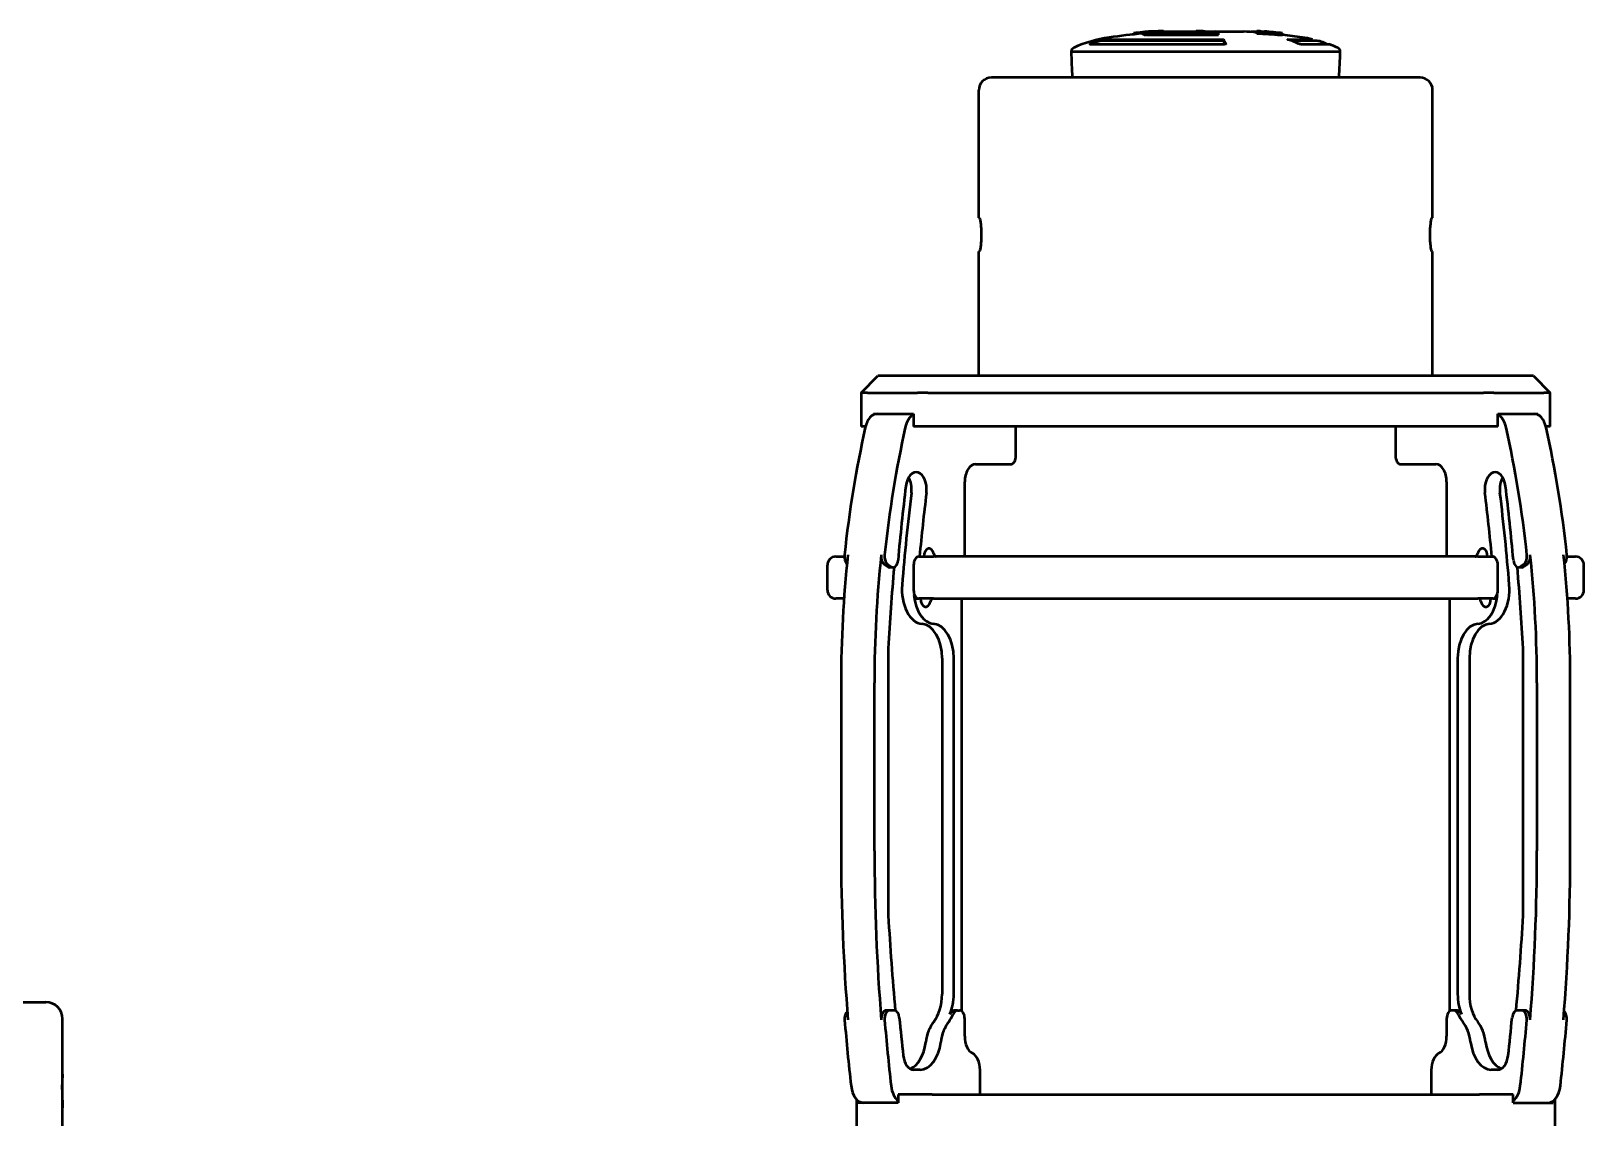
# Model space of a CAD drawing. Header units: millimetres. Extents: x 36 to 3196, y 27 to 5967.
# Drawn here: x 1829.6 to 2014.4, y 2518.5 to 2647.8 of the extents above; entities that cross this region are included whole.
import ezdxf

# ---------------------------------------------------------------- set-up
doc = ezdxf.new("R2010")
doc.units = ezdxf.units.MM
doc.layers.add('외형선(ISO)', color=7, linetype='Continuous', lineweight=50)

msp = doc.modelspace()

# ---------------------------------------------------------------- linework, layer by layer
at = {"layer": '외형선(ISO)'}
for p, q in [((1960.8166, 2647.3836), (1960.8166, 2647.5208)), ((1961.8543, 2647.4435), (1961.8543, 2647.6445)), ((1962.0697, 2647.2784), (1962.0697, 2647.4798)), ((1962.3393, 2647.5208), (1970.9145, 2647.5208)), ((1962.3393, 2647.3195), (1962.3393, 2647.5208)), ((1962.8316, 2647.7384), (1963.3589, 2647.7384)), ((1962.8316, 2647.7098), (1962.8316, 2647.7384)), ((1963.9966, 2647.7384), (1970.5567, 2647.7384)), ((1964.3819, 2647.7384), (1964.3819, 2647.7807)), ((1968.31, 2647.7384), (1968.31, 2647.7807)), ((1970.5951, 2647.7178), (1973.8917, 2647.7178)), ((1970.9145, 2647.3195), (1970.9145, 2647.5208)), ((1974.7869, 2647.7384), (1975.4828, 2647.7384)), ((1974.7869, 2647.6624), (1974.7869, 2647.7384)), ((1975.4822, 2647.4435), (1975.4822, 2647.6445)), ((1975.9518, 2647.7384), (1976.3917, 2647.7384)), ((1977.9669, 2647.5208), (1978.5419, 2647.5208)), ((1978.2947, 2647.2784), (1978.2947, 2647.4798)), ((1978.5419, 2647.3195), (1978.5419, 2647.5208)), ((1955.611, 2646.2063), (1971.6379, 2646.2063)), ((1971.4498, 2646.622), (1957.1429, 2646.622)), ((1957.4935, 2646.7925), (1971.3108, 2646.7925)), ((1962.3393, 2647.3195), (1970.9145, 2647.3195)), ((1978.2947, 2647.3195), (1978.5419, 2647.3195)), ((1979.1868, 2646.7925), (1982.0917, 2646.7925)), ((1982.4333, 2646.622), (1979.5856, 2646.622)), ((1980.7133, 2646.2063), (1984.0917, 2646.2063)), ((1982.0917, 2646.7925), (1982.0917, 2646.622)), ((1953.3917, 2645.3445), (1985.3917, 2645.3445)), ((1994.8917, 2642.2438), (1943.8917, 2642.2438)), ((1942.3917, 2625.5438), (1942.3917, 2640.7438)), ((1996.3917, 2625.5438), (1996.3917, 2640.7438)), ((1942.4659, 2625.5438), (1942.3917, 2625.5438)), ((1996.3917, 2625.5438), (1996.3176, 2625.5438)), ((1942.3917, 2621.5438), (1942.4659, 2621.5438)), ((1942.3917, 2606.7438), (1942.3917, 2621.5438)), ((1996.3176, 2621.5438), (1996.3917, 2621.5438)), ((1996.3917, 2606.7438), (1996.3917, 2621.5438)), ((1928.3917, 2604.7438), (1930.3917, 2606.7438)), ((1936.3317, 2606.7438), (1930.3917, 2606.7438)), ((2002.4518, 2606.7438), (1936.3317, 2606.7438)), ((2008.3917, 2606.7438), (2002.4518, 2606.7438)), ((2008.3917, 2606.7438), (2010.3917, 2604.7438)), ((1929.1742, 2604.7438), (1928.3917, 2604.7438)), ((1928.3917, 2604.7438), (1928.3917, 2600.7438)), ((1929.1742, 2604.7438), (1935.1142, 2604.7438)), ((1936.3317, 2604.7438), (1935.1142, 2604.7438)), ((1936.3317, 2604.7438), (2002.4518, 2604.7438)), ((2003.6693, 2604.7438), (2002.4518, 2604.7438)), ((2003.6693, 2604.7438), (2009.6093, 2604.7438)), ((2010.3917, 2604.7438), (2009.6093, 2604.7438)), ((2010.3917, 2600.7438), (2010.3917, 2604.7438)), ((1929.8772, 2602.1353), (1929.8772, 2602.2438)), ((1929.8772, 2602.2438), (1934.6374, 2602.2438)), ((1934.6374, 2602.2438), (1934.6374, 2600.7438)), ((2004.1461, 2600.7438), (2004.1461, 2602.2438)), ((2004.1461, 2602.2438), (2008.9063, 2602.2438)), ((2008.9063, 2602.2438), (2008.9063, 2602.1353)), ((1928.926, 2600.7438), (1928.3917, 2600.7438)), ((1935.1142, 2600.7438), (1934.6374, 2600.7438)), ((1936.3317, 2600.7438), (1935.1142, 2600.7438)), ((2002.4518, 2600.7438), (1936.3317, 2600.7438)), ((1946.8126, 2597.2438), (1946.8126, 2600.7438)), ((1991.9709, 2600.7438), (1991.9709, 2597.2438)), ((2003.6693, 2600.7438), (2002.4518, 2600.7438)), ((2004.1461, 2600.7438), (2003.6693, 2600.7438)), ((2010.3917, 2600.7438), (2009.8575, 2600.7438)), ((1942.0034, 2596.2438), (1946.2038, 2596.2438)), ((1992.5797, 2596.2438), (1996.7801, 2596.2438)), ((1940.725, 2585.2438), (1940.725, 2594.1438)), ((1998.0585, 2594.1438), (1998.0585, 2585.2438)), ((1925.3917, 2585.2438), (1926.4086, 2585.2438)), ((1935.2463, 2585.2438), (1937.0093, 2585.2438)), ((2001.7742, 2585.2438), (1937.0093, 2585.2438)), ((2001.7742, 2585.2438), (2003.5372, 2585.2438)), ((2012.3749, 2585.2438), (2013.3917, 2585.2438)), ((1924.3917, 2581.2438), (1924.3917, 2584.2438)), ((1931.1217, 2584.3619), (1931.5259, 2584.0498)), ((1931.5184, 2584.3619), (1931.9226, 2584.0498)), ((1932.1816, 2583.9548), (1931.7849, 2583.9548)), ((1934.6374, 2584.2438), (1934.6374, 2581.2438)), ((2004.1461, 2581.2438), (2004.1461, 2584.2438)), ((2006.9986, 2583.9548), (2006.6019, 2583.9548)), ((2006.8609, 2584.0498), (2007.2651, 2584.3619)), ((2007.6618, 2584.3619), (2007.2576, 2584.0498)), ((2014.3917, 2581.2438), (2014.3917, 2584.2438)), ((1926.3583, 2580.2438), (1925.3917, 2580.2438)), ((1934.9695, 2580.2438), (1935.2463, 2580.2438)), ((1937.0093, 2580.2438), (1935.2463, 2580.2438)), ((1937.0093, 2580.2438), (2001.7742, 2580.2438)), ((1940.3283, 2580.2438), (1940.3283, 2531.1812)), ((1998.4552, 2531.1812), (1998.4552, 2580.2438)), ((2003.5372, 2580.2438), (2001.7742, 2580.2438)), ((2003.5372, 2580.2438), (2003.814, 2580.2438)), ((2013.3917, 2580.2438), (2012.4252, 2580.2438)), ((1931.623, 2573.968), (1931.623, 2542.9112)), ((2007.1605, 2542.9112), (2007.1605, 2573.968)), ((1938.0268, 2573.1512), (1938.0268, 2533.17)), ((1939.4152, 2533.17), (1939.4152, 2573.1512)), ((1999.3683, 2573.1512), (1999.3683, 2533.17)), ((2000.7567, 2573.1512), (2000.7567, 2533.17)), ((1926.0126, 2570.2438), (1926.0126, 2550.2438)), ((1929.9794, 2550.2438), (1929.9794, 2570.2438)), ((2008.8041, 2570.2438), (2008.8041, 2550.2438)), ((2012.7709, 2550.2438), (2012.7709, 2570.2438)), ((1825.3917, 2532.2438), (1831.3917, 2532.2438)), ((1931.7974, 2531.2438), (1931.4007, 2531.2438)), ((1932.338, 2531.2438), (1931.7974, 2531.2438)), ((1939.8587, 2531.2438), (1939.462, 2531.2438)), ((1939.8587, 2531.2438), (1940.1162, 2531.2438)), ((1998.9248, 2531.2438), (1998.6673, 2531.2438)), ((1999.3215, 2531.2438), (1998.9248, 2531.2438)), ((2006.9861, 2531.2438), (2006.4455, 2531.2438)), ((2007.3828, 2531.2438), (2006.9861, 2531.2438)), ((1833.3917, 2523.648), (1833.3917, 2530.2438)), ((1940.725, 2528.1687), (1940.725, 2530.2438)), ((1998.0585, 2530.2438), (1998.0585, 2528.1687)), ((1935.4287, 2524.1938), (1934.6374, 2524.1938)), ((1942.5513, 2521.2438), (1942.5513, 2524.1438)), ((1996.2322, 2524.1438), (1996.2322, 2521.2438)), ((2004.1461, 2524.1938), (2003.3547, 2524.1938)), ((1833.3917, 2519.6605), (1833.3917, 2523.648)), ((1927.8661, 2520.6483), (1927.8661, 2517.2438)), ((1928.051, 2520.2438), (1928.051, 2520.4795)), ((1932.8111, 2520.2438), (1928.051, 2520.2438)), ((1936.8328, 2521.2438), (1932.8111, 2521.2438)), ((1932.8111, 2521.2438), (1932.8111, 2520.2438)), ((1936.8328, 2521.2438), (1943.5336, 2521.2438)), ((1943.5336, 2521.2438), (1951.4671, 2521.2438)), ((1951.4671, 2521.2438), (1987.3164, 2521.2438)), ((1987.3164, 2521.2438), (1995.2499, 2521.2438)), ((1995.2499, 2521.2438), (2001.9507, 2521.2438)), ((2005.9724, 2521.2438), (2001.9507, 2521.2438)), ((2005.9724, 2520.2438), (2005.9724, 2521.2438)), ((2005.9724, 2520.2438), (2010.7325, 2520.2438)), ((2010.7325, 2520.4795), (2010.7325, 2520.2438)), ((2010.9174, 2520.6483), (2010.9174, 2517.2438)), ((1833.3917, 2502.2438), (1833.3917, 2519.6605))]:
    msp.add_line(p, q, dxfattribs=at)
for centre, radius, start, end in [((1969.3917, 2567.8445), 80, 95.406299, 98.264901), ((1969.3917, 2567.8445), 80, 85.633813, 86.77541), ((1969.3917, 2567.8445), 80.2, 83.448737, 84.99275), ((1953.8917, 2645.3445), 0.5, 113.909884, 180), ((1960.2016, 2631.1122), 16.0683, 98.264901, 113.909884), ((1969.3917, 2567.8445), 80, 81.735099, 83.432287), ((1978.5819, 2631.1122), 16.0683, 77.38309, 81.735099), ((1982.4333, 2644.222), 2.4, 55.772818, 90), ((1978.5819, 2631.1122), 16.0683, 66.090116, 69.946343), ((1984.8917, 2645.3445), 0.5, 0, 66.090116), ((2026.3784, 2646.7389), 73, 181.09453, 183.530338), ((1912.4051, 2646.7389), 73, 356.469653, 358.905461), ((1943.8917, 2640.7438), 1.5, 90, 180), ((1994.8917, 2640.7438), 1.5, 0, 90), ((1925.3917, 2584.2438), 1, 90, 180), ((2013.3917, 2584.2438), 1, 0, 90), ((1925.3917, 2581.2438), 1, 180, 270), ((2013.3917, 2581.2438), 1, 270, 0), ((1831.3917, 2530.2438), 2, 0, 90)]:
    msp.add_arc(centre, radius, start, end, dxfattribs=at)
for centre, major_axis, ratio, start_param, end_param in [((1969.3917, 2567.8445), (0, 80.2), 0.93715707, 0.10045386, 0.11434111), ((1966.3436, 2567.8445), (0, 79.9683), 0.86584171, 0.02833582, 0.06488253), ((1961.7144, 2567.8445), (0, 79.8302), 0.06374213, 6.21330682, 6.25568585), ((1969.3917, 2567.8445), (0, 80.2), 0.93715707, 0.087393, 0.09869051), ((1969.3917, 2567.8445), (0, 80.2), 0.77074152, 0.11434111, 0.11873264), ((1969.3917, 2567.8445), (0, 80.2), 0.77074152, 0.08113637, 0.087393), ((1969.3917, 2567.8445), (0, 80.2), 0.16641555, 0.08113637, 0.087393), ((1966.3475, 2567.8445), (0, 79.9683), 0.86620898, 6.24006477, 6.25484949), ((1969.3917, 2567.8445), (0, 80.2), 0.16641555, 6.1688442, 6.19579231), ((1975.4841, 2567.8445), (0, 79.9683), 0.00036727, 0.02833582, 0.06488253), ((1973.6551, 2567.8445), (0, 79.8302), 0.83239319, 6.21330682, 6.25568585), ((1969.3917, 2567.8445), (0, 80.2), 0.93715707, 6.19579231, 6.20204893), ((1969.3917, 2567.8445), (0, 80.2), 0.93715707, 6.16445267, 6.1688442), ((1960.733, 2631.1122), (0, 16.0683), 0.94217755, 0.23288093, 0.33669269), ((1957.1429, 2644.222), (0, 2.4), 0.93921729, 0, 0.59737702), ((1961.7144, 2567.8445), (0, 79.6293), 0.06374213, 6.21313021, 6.25561645), ((1969.3917, 2567.8445), (0, 80), 0.77074152, 0.11462822, 0.11903088), ((1971.4498, 2644.222), (0, 2.4), 0.15780436, 5.68623714, 6.28318531), ((1970.9211, 2631.1122), (0, 16.0683), 0.16641555, 5.94649262, 6.05030438), ((1973.6551, 2567.8445), (0, 79.6293), 0.83239319, 6.21313021, 6.25561645), ((1976.3883, 2631.1122), (0, 16.0683), 0.7613061, 5.94649262, 6.05030438), ((1979.3938, 2644.222), (0, 2.4), 0.76693533, 5.8329363, 6.14292619), ((1930.3208, 2599.7438), (0, 2.5), 0.60876143, 0, 1.2199536), ((1935.0809, 2599.7438), (0, 2.5), 0.60876143, 0.29576277, 1.2199536), ((2003.7025, 2599.7438), (0, 2.5), 0.60876143, 5.06323171, 5.98742253), ((2008.4627, 2599.7438), (0, 2.5), 0.60876143, 5.06323171, 6.28318531), ((1979.3898, 2570.2438), (0, 88.3333), 0.60876143, 1.2199536, 1.39791646), ((1984.15, 2570.2438), (0, -88.3333), 0.60876143, 4.36154625, 4.53950911), ((1954.6335, 2570.2438), (0, 88.3333), 0.60876143, 4.88526885, 5.06323171), ((1959.3937, 2570.2438), (0, -88.3333), 0.60876143, 1.74367619, 1.92163905), ((1942.0034, 2594.1438), (0, 2.1), 0.60876143, 0, 1.57079633), ((1946.2038, 2597.2438), (0, -1), 0.60876143, 0, 1.57079633), ((1992.5797, 2597.2438), (0, -1), 0.60876143, 4.71238898, 6.28318531), ((1996.7801, 2594.1438), (0, 2.1), 0.60876143, 4.71238898, 6.28318531), ((1934.9417, 2593.2438), (0, 2.05), 0.60876143, 4.51553589, 7.65712854), ((1933.1567, 2593.2438), (0, -2.05), 0.60876143, 1.37394324, 2.34470439), ((2003.8418, 2593.2438), (0, 2.05), 0.60876143, 4.90924207, 8.05083472), ((2005.6268, 2593.2438), (0, -2.05), 0.60876143, 3.93848092, 4.90924207), ((2041.1787, 2558.4396), (0, 180), 0.60876143, 1.37394324, 1.42377459), ((2039.3936, 2558.4396), (0, -175.9), 0.60876143, 4.51553589, 4.57867186), ((2041.1787, 2558.4396), (0, -175.9), 0.60876143, 4.51553589, 4.5594098), ((1897.6048, 2558.4396), (0, 175.9), 0.60876143, 4.86536816, 4.90924207), ((1899.3899, 2558.4396), (0, -175.9), 0.60876143, 1.70451345, 1.76764942), ((1897.6048, 2558.4396), (0, -180), 0.60876143, 1.71781806, 1.76764942), ((1979.7865, 2570.2438), (0, -88.3333), 0.60876143, 4.53950911, 4.71238898), ((1927.0172, 2585.2669), (0, -1), 0.60876143, 4.53950911, 5.75072454), ((1983.7533, 2570.2438), (0, 88.3333), 0.60876143, 1.39791646, 1.57079633), ((1931.3806, 2585.2669), (0, 1), 0.60876143, 1.39791646, 2.70223177), ((1931.7773, 2585.2669), (0, 1), 0.60876143, 1.39791646, 2.70223177), ((1932.1816, 2584.9548), (0, -1), 0.60876143, 5.84382442, 7.7069599), ((1936.4636, 2585.2438), (0, 1), 0.60876143, 5.05222589, 7.85398163), ((1937.3246, 2585.7438), (0, -0.5), 0.60876143, 5.05222589, 6.28318531), ((2001.4589, 2585.7438), (0, -0.5), 0.60876143, 0, 1.23095942), ((2002.3198, 2585.2438), (0, 1), 0.60876143, 4.71238898, 7.51414472), ((2006.6019, 2584.9548), (0, -1), 0.60876143, 4.85941071, 6.72254619), ((2007.0062, 2585.2669), (0, -1), 0.60876143, 0.43936089, 1.74367619), ((2007.4029, 2585.2669), (0, -1), 0.60876143, 0.43936089, 1.74367619), ((1955.0302, 2570.2438), (0, -88.3333), 0.60876143, 1.57079633, 1.74367619), ((1958.997, 2570.2438), (0, 88.3333), 0.60876143, 4.71238898, 4.88526885), ((2011.7663, 2585.2669), (0, 1), 0.60876143, 3.67405342, 4.88526885), ((1931.7849, 2584.9548), (0, -1), 0.60876143, 5.84382442, 6.28318531), ((2040.782, 2558.4396), (0, -180), 0.60876143, 4.57002563, 4.62399415), ((1898.0015, 2558.4396), (0, 180), 0.60876143, 4.80078381, 4.85475233), ((2006.9986, 2584.9548), (0, -1), 0.60876143, 0, 0.43936089), ((1935.742, 2581.3438), (0, -4.1), 0.60876143, 4.57867186, 6.24087207), ((2003.0415, 2581.3438), (0, -4.1), 0.60876143, 0.04231324, 1.70451345), ((1934.9695, 2580.7438), (0, -0.5), 0.60876143, 4.87983706, 6.28318531), ((1937.1304, 2581.3438), (0, -4.1), 0.60876143, 4.87983706, 6.24087207), ((1936.067, 2580.2438), (0, -1), 0.60876143, 4.71238898, 7.51414472), ((1936.9279, 2579.7438), (0, 0.5), 0.60876143, 0, 1.23095942), ((2001.6531, 2581.3438), (0, -4.1), 0.60876143, 0.04231324, 1.40334825), ((2001.8556, 2579.7438), (0, 0.5), 0.60876143, 5.05222589, 6.28318531), ((2002.7165, 2580.2438), (0, -1), 0.60876143, 5.05222589, 7.85398163), ((2003.814, 2580.7438), (0, -0.5), 0.60876143, 0, 1.40334825), ((1935.5309, 2573.1512), (0, 4.1), 0.60876143, 4.71238898, 6.24087207), ((1936.9192, 2573.1512), (0, 4.1), 0.60876143, 4.71238898, 6.24087207), ((2001.8643, 2573.1512), (0, 4.1), 0.60876143, 0.04231324, 1.57079633), ((2003.2526, 2573.1512), (0, 4.1), 0.60876143, 0.04231324, 1.57079633), ((1934.1189, 2573.968), (0, -4.1), 0.60876143, 4.62399415, 4.71238898), ((2004.6646, 2573.968), (0, 4.1), 0.60876143, 4.71238898, 4.80078381), ((2018.2399, 2550.2438), (0, -151.5), 0.60876143, 4.71238898, 4.84567362), ((2022.2067, 2550.2438), (0, 151.5), 0.60876143, 1.57079633, 1.70408097), ((1916.5768, 2550.2438), (0, -151.5), 0.60876143, 1.43751168, 1.57079633), ((1920.5436, 2550.2438), (0, 151.5), 0.60876143, 4.57910434, 4.71238898), ((1934.1189, 2542.9112), (0, -4.1), 0.60876143, 4.71238898, 4.80078381), ((2040.782, 2558.4396), (0, -180), 0.60876143, 4.80078381, 4.86418102), ((1898.0015, 2558.4396), (0, 180), 0.60876143, 4.56059695, 4.62399415), ((2004.6646, 2542.9112), (0, 4.1), 0.60876143, 4.62399415, 4.71238898), ((1935.5309, 2533.17), (0, 4.1), 0.60876143, 3.78604501, 4.71238898), ((1936.9192, 2533.17), (0, 4.1), 0.60876143, 4.1012989, 4.71238898), ((2001.8643, 2533.17), (0, -4.1), 0.60876143, 4.71238898, 5.32347906), ((2003.2526, 2533.17), (0, -4.1), 0.60876143, 4.71238898, 5.63873295), ((1927.0373, 2530.2438), (0, -1), 0.60876143, 3.63320878, 4.84567362), ((1931.4007, 2530.2438), (0, 1), 0.60876143, 0, 1.70408097), ((1931.7974, 2530.2438), (0, 1), 0.60876143, 0, 1.70408097), ((1932.338, 2530.2438), (0, 1), 0.60876143, 4.86880388, 6.28318531), ((1939.462, 2530.2438), (0, 1), 0.60876143, 0, 0.95970625), ((1939.8587, 2530.2438), (0, 1), 0.60876143, 0, 0.95970625), ((1940.1162, 2530.2438), (0, 1), 0.60876143, 4.71238898, 6.28318531), ((1998.6673, 2530.2438), (0, 1), 0.60876143, 0, 1.57079633), ((1998.9248, 2530.2438), (0, 1), 0.60876143, 5.32347906, 6.28318531), ((1999.3215, 2530.2438), (0, 1), 0.60876143, 5.32347906, 6.28318531), ((2006.4455, 2530.2438), (0, 1), 0.60876143, 0, 1.41438143), ((2006.9861, 2530.2438), (0, 1), 0.60876143, 4.57910434, 6.28318531), ((2007.3828, 2530.2438), (0, 1), 0.60876143, 4.57910434, 6.28318531), ((2011.7462, 2530.2438), (0, 1), 0.60876143, 4.57910434, 5.79156918), ((2017.8433, 2550.2438), (0, 151.5), 0.60876143, 1.70408097, 1.7564243), ((2022.6034, 2550.2438), (0, -151.5), 0.60876143, 4.84567362, 4.89801696), ((2041.1787, 2558.4396), (0, 180), 0.60876143, 1.72721123, 1.75272432), ((1938.5298, 2526.6147), (0, 4.1), 0.60876143, 0.64445236, 1.36456464), ((1940.3148, 2526.6147), (0, 4.1), 0.60876143, 0.64445236, 1.36456464), ((1937.3159, 2533.17), (0, 4.1), 0.60876143, 3.78604501, 4.1012989), ((2001.4676, 2533.17), (0, -4.1), 0.60876143, 5.32347906, 5.63873295), ((1998.4687, 2526.6147), (0, -4.1), 0.60876143, 1.77702801, 2.49714029), ((2000.2537, 2526.6147), (0, -4.1), 0.60876143, 1.77702801, 2.49714029), ((1897.6048, 2558.4396), (0, -180), 0.60876143, 1.38886833, 1.41438143), ((1916.1801, 2550.2438), (0, 151.5), 0.60876143, 4.526761, 4.57910434), ((1920.9402, 2550.2438), (0, -151.5), 0.60876143, 1.38516835, 1.43751168), ((1933.6437, 2528.2938), (0, -4.1), 0.60876143, 0.23607878, 1.36456464), ((1935.4287, 2528.2938), (0, -4.1), 0.60876143, 0, 1.36456464), ((1942.0034, 2528.1687), (0, -2.1), 0.60876143, 4.71238898, 5.99343361), ((1996.7801, 2528.1687), (0, -2.1), 0.60876143, 0.2897517, 1.57079633), ((2003.3547, 2528.2938), (0, -4.1), 0.60876143, 4.91862067, 6.28318531), ((2005.1398, 2528.2938), (0, -4.1), 0.60876143, 4.91862067, 6.04710653), ((1934.6374, 2526.2438), (0, -2.05), 0.60876143, 4.89431697, 6.28318531), ((1941.2729, 2524.1438), (0, 2.1), 0.60876143, 4.71238898, 5.99343361), ((1997.5106, 2524.1438), (0, 2.1), 0.60876143, 0.2897517, 1.57079633), ((2004.1461, 2526.2438), (0, -2.05), 0.60876143, 0, 1.38886833), ((1928.6961, 2522.7438), (0, -2.5), 0.60876143, 4.89801696, 6.28318531), ((1933.4562, 2522.7438), (0, 2.5), 0.60876143, 1.7564243, 2.70385043), ((2005.3273, 2522.7438), (0, -2.5), 0.60876143, 0.43774223, 1.38516835), ((2010.0874, 2522.7438), (0, -2.5), 0.60876143, 0, 1.38516835)]:
    msp.add_ellipse(centre, major_axis=major_axis, ratio=ratio, start_param=start_param, end_param=end_param, dxfattribs=at)
for points, knots in [([(1955.611, 2646.2063), (1955.6066, 2646.2063), (1955.6033, 2646.2067), (1955.5977, 2646.209), (1955.5976, 2646.2117), (1955.6047, 2646.2199), (1955.6135, 2646.2258), (1955.6403, 2646.2404), (1955.659, 2646.2492), (1955.6965, 2646.2649), (1955.7135, 2646.2716), (1955.7315, 2646.2783)], [-0.0648229578, -0.0648229578, -0.0648229578, -0.0648229578, -0.0610210834, -0.0610210834, -0.0545761616, -0.0545761616, -0.0467448674, -0.0467448674, -0.0381601092, -0.0381601092, -0.0320951638, -0.0320951638, -0.0320951638, -0.0320951638]), ([(1957.2391, 2646.7467), (1957.2426, 2646.7476), (1957.246, 2646.7485), (1957.2745, 2646.7555), (1957.3008, 2646.7615), (1957.3533, 2646.7725), (1957.3791, 2646.7774), (1957.4241, 2646.7851), (1957.4433, 2646.788), (1957.4739, 2646.7916), (1957.4855, 2646.7925), (1957.4935, 2646.7925)], [-0.0315958797, -0.0315958797, -0.0315958797, -0.0315958797, -0.0304702044, -0.0304702044, -0.0224423854, -0.0224423854, -0.0143034019, -0.0143034019, -0.006863391, -0.006863391, 0, 0, 0, 0]), ([(1971.3108, 2646.7925), (1971.3276, 2646.7925), (1971.3446, 2646.792), (1971.3854, 2646.7897), (1971.4087, 2646.7873), (1971.4521, 2646.7809), (1971.4718, 2646.7769), (1971.5066, 2646.767), (1971.5206, 2646.7611), (1971.5334, 2646.7522), (1971.5363, 2646.7495), (1971.5382, 2646.7467)], [-0.1277199624, -0.1277199624, -0.1277199624, -0.1277199624, -0.1226329921, -0.1226329921, -0.115391216, -0.115391216, -0.1079615511, -0.1079615511, -0.0996981013, -0.0996981013, -0.0961307519, -0.0961307519, -0.0961307519, -0.0961307519]), ([(1971.8045, 2646.2783), (1971.8049, 2646.2776), (1971.8052, 2646.277), (1971.8091, 2646.267), (1971.8075, 2646.2578), (1971.7944, 2646.2411), (1971.7836, 2646.2337), (1971.7541, 2646.2211), (1971.7356, 2646.2159), (1971.6968, 2646.2093), (1971.6779, 2646.2074), (1971.6513, 2646.2064), (1971.6446, 2646.2063), (1971.6379, 2646.2063)], [-0.0975431425, -0.0975431425, -0.0975431425, -0.0975431425, -0.096936127, -0.096936127, -0.0885385116, -0.0885385116, -0.0807681425, -0.0807681425, -0.0730760637, -0.0730760637, -0.0668671372, -0.0668671372, -0.0648229578, -0.0648229578, -0.0648229578, -0.0648229578]), ([(1979.2114, 2646.7467), (1979.2086, 2646.7476), (1979.2059, 2646.7485), (1979.1844, 2646.7555), (1979.1691, 2646.7615), (1979.1476, 2646.7725), (1979.1417, 2646.7774), (1979.1406, 2646.7851), (1979.1447, 2646.788), (1979.1609, 2646.7916), (1979.1723, 2646.7925), (1979.1868, 2646.7925)], [-0.0315958797, -0.0315958797, -0.0315958797, -0.0315958797, -0.0304702044, -0.0304702044, -0.0224423854, -0.0224423854, -0.0143034019, -0.0143034019, -0.006863391, -0.006863391, 0, 0, 0, 0]), ([(1980.7133, 2646.2063), (1980.7053, 2646.2063), (1980.6963, 2646.2067), (1980.67, 2646.209), (1980.6515, 2646.2117), (1980.6078, 2646.2199), (1980.5825, 2646.2258), (1980.5297, 2646.2404), (1980.5027, 2646.2492), (1980.4604, 2646.2649), (1980.4442, 2646.2716), (1980.4296, 2646.2783)], [-0.0648229578, -0.0648229578, -0.0648229578, -0.0648229578, -0.0610210834, -0.0610210834, -0.0545761616, -0.0545761616, -0.0467448674, -0.0467448674, -0.0381601092, -0.0381601092, -0.0320951638, -0.0320951638, -0.0320951638, -0.0320951638]), ([(1942.4659, 2625.5438), (1942.4846, 2625.5438), (1942.5085, 2625.4934), (1942.5593, 2625.2887), (1942.586, 2625.1345), (1942.6312, 2624.7794), (1942.6527, 2624.555), (1942.682, 2624.0628), (1942.6897, 2623.7951), (1942.6897, 2623.2926), (1942.682, 2623.0248), (1942.6527, 2622.5327), (1942.6312, 2622.3083), (1942.586, 2621.9531), (1942.5593, 2621.7989), (1942.5085, 2621.5942), (1942.4846, 2621.5438), (1942.4659, 2621.5438)], [0.301528549, 0.301528549, 0.301528549, 0.301528549, 0.377277233, 0.377277233, 0.453025917, 0.453025917, 0.528399273, 0.528399273, 0.603772629, 0.603772629, 0.679145985, 0.679145985, 0.754519341, 0.754519341, 0.830268025, 0.830268025, 0.906016709, 0.906016709, 0.906016709, 0.906016709]), ([(1996.3176, 2621.5438), (1996.2989, 2621.5438), (1996.275, 2621.5942), (1996.2242, 2621.7989), (1996.1975, 2621.9531), (1996.1523, 2622.3083), (1996.1308, 2622.5327), (1996.1015, 2623.0248), (1996.0938, 2623.2926), (1996.0938, 2623.7951), (1996.1015, 2624.0628), (1996.1308, 2624.555), (1996.1523, 2624.7794), (1996.1975, 2625.1345), (1996.2242, 2625.2887), (1996.275, 2625.4934), (1996.2989, 2625.5438), (1996.3176, 2625.5438)], [0.301528549, 0.301528549, 0.301528549, 0.301528549, 0.377277233, 0.377277233, 0.453025917, 0.453025917, 0.528399273, 0.528399273, 0.603772629, 0.603772629, 0.679145985, 0.679145985, 0.754519341, 0.754519341, 0.830268025, 0.830268025, 0.906016709, 0.906016709, 0.906016709, 0.906016709]), ([(1935.2463, 2585.2438), (1935.1711, 2585.2438), (1935.0827, 2585.2149), (1934.9438, 2585.1204), (1934.8688, 2585.0382), (1934.7625, 2584.8636), (1934.7125, 2584.7405), (1934.6549, 2584.5125), (1934.6374, 2584.3672), (1934.6374, 2584.2438)], [-0.148116279, -0.148116279, -0.148116279, -0.148116279, -0.111077154, -0.111077154, -0.074046255, -0.074046255, -0.037021282, -0.037021282, 0, 0, 0, 0]), ([(2004.1461, 2584.2438), (2004.1461, 2584.3672), (2004.1285, 2584.5125), (2004.071, 2584.7405), (2004.0209, 2584.8636), (2003.9147, 2585.0382), (2003.8397, 2585.1204), (2003.7008, 2585.2149), (2003.6124, 2585.2438), (2003.5372, 2585.2438)], [0, 0, 0, 0, 0.037021282, 0.037021282, 0.074046255, 0.074046255, 0.111077154, 0.111077154, 0.148116279, 0.148116279, 0.148116279, 0.148116279]), ([(1934.6374, 2581.2438), (1934.6374, 2581.1204), (1934.6549, 2580.9752), (1934.7125, 2580.7471), (1934.7625, 2580.624), (1934.8688, 2580.4495), (1934.9438, 2580.3672), (1935.0827, 2580.2727), (1935.1711, 2580.2438), (1935.2463, 2580.2438)], [-0.592497016, -0.592497016, -0.592497016, -0.592497016, -0.555475734, -0.555475734, -0.518450761, -0.518450761, -0.481419862, -0.481419862, -0.444380737, -0.444380737, -0.444380737, -0.444380737]), ([(2003.5372, 2580.2438), (2003.6124, 2580.2438), (2003.7008, 2580.2727), (2003.8397, 2580.3672), (2003.9147, 2580.4495), (2004.0209, 2580.624), (2004.071, 2580.7471), (2004.1285, 2580.9752), (2004.1461, 2581.1204), (2004.1461, 2581.2438)], [-0.148116279, -0.148116279, -0.148116279, -0.148116279, -0.111077154, -0.111077154, -0.074046255, -0.074046255, -0.037021282, -0.037021282, 0, 0, 0, 0]), ([(1833.3917, 2523.648), (1833.3918, 2523.5429), (1833.3739, 2523.37), (1833.3449, 2522.9641), (1833.3343, 2522.7787), (1833.3254, 2522.4941), (1833.3235, 2522.4085), (1833.3216, 2522.2613), (1833.3212, 2522.2012), (1833.3211, 2522.1325), (1833.3211, 2522.1251), (1833.3211, 2522.1176), (1833.3211, 2522.0576), (1833.3214, 2521.9965), (1833.323, 2521.8459), (1833.3246, 2521.7554), (1833.3319, 2521.4419), (1833.3407, 2521.2085), (1833.364, 2520.652), (1833.3803, 2520.3171), (1833.3904, 2519.8664), (1833.3917, 2519.7622), (1833.3917, 2519.6605)], [2.160294275, 2.160294275, 2.160294275, 2.160294275, 2.301452818, 2.301452818, 2.395867445, 2.395867445, 2.434481865, 2.434481865, 2.460230842, 2.460230842, 2.463338228, 2.463338228, 2.463338228, 2.48843637, 2.48843637, 2.524054029, 2.524054029, 2.609134129, 2.609134129, 2.718925373, 2.718925373, 2.752877934, 2.752877934, 2.752877934, 2.752877934])]:
    msp.add_open_spline(points, degree=3, knots=knots, dxfattribs=at)

doc.saveas('drawing.dxf')
